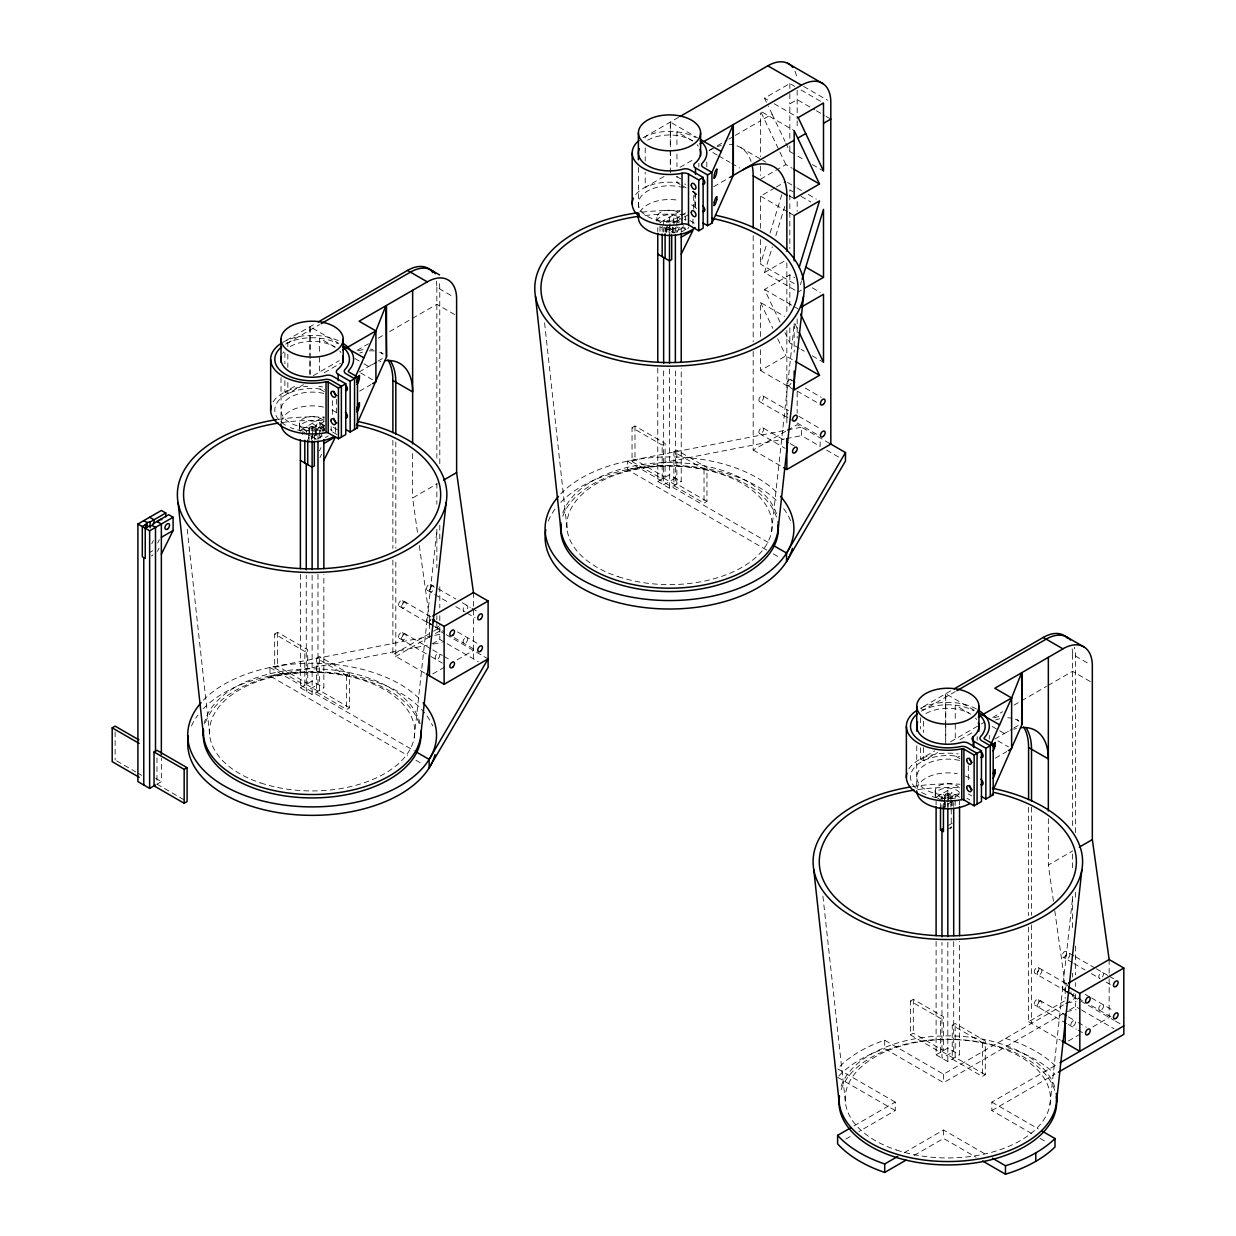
<?xml version="1.0" encoding="UTF-8"?>
<svg xmlns="http://www.w3.org/2000/svg" width="1236" height="1236" viewBox="0 0 1236 1236"><rect width="100%" height="100%" fill="white"/><g stroke="black" fill="none" stroke-linecap="round" stroke-linejoin="round"><path stroke-width="0.75" stroke-dasharray="5 3.75" d="M693.72 209.255L693.72 191.117M944.443 802.535L944.443 797.498A3.414 1.978 0 0 1 948.29 795.273L952.23 793.002L952.23 798.657M666.096 231.256L666.096 227.702M944.428 804.605L944.443 797.498L941.817 799.012M414.199 737.799L437.034 529.163M771.573 531.48L794.424 322.828M1049.905 1104.83L1072.755 896.177M794.176 283.569L760.526 264.149L766.722 243.94M770.09 232.924L781.909 194.361M794.964 290.136L764.512 272.553L772.392 246.845M775.775 235.829L784.783 206.443M800.418 284.635L801.546 280.974M151.75 543.825L153.357 540.487M157.744 543.021L159.351 539.684M157.466 551.395L159.073 548.058M319.846 438.316L323.847 429.958L323.847 416.671L300.394 430.205L304.798 432.739M319.429 450.877L321.036 447.54M319.954 457.598L321.561 454.245M677.22 231.982L679.63 226.96M313.311 324.821L284.898 341.229L287.834 342.913L319.537 324.604M678.579 117.327L645.207 136.593L645.207 140.348M766.397 102.155L764.512 98.154L789.835 83.538L794.64 86.319M284.898 380.719L284.898 392.013L297.443 384.767M313.264 375.651L339.189 360.696M357.049 350.375L368.452 343.793M378.216 338.154L383.114 335.327M389.618 331.572L410.8 319.336M412.422 318.394L436.864 304.288L456.625 315.705M284.898 392.013L287.834 393.697L303.515 384.643M324.296 372.669L340.487 363.322M664.041 176.501L645.207 187.362L645.207 172.329M680.047 167.277L694.632 158.857M717.22 155.072L709.217 150.437L715.721 146.682M717.359 145.74L727.123 140.101M728.761 139.158L733.643 136.331M735.281 135.388L760.526 120.819L760.526 112.986M764.111 118.749L772.083 114.129L768.298 106.141M789.835 138.216L789.835 103.886L797.174 99.652L814.802 109.834M359.104 372.005L376.486 361.963M378.046 361.066L384.303 357.451M359.63 391.132L371.016 384.55M713.744 186.682L730.028 177.289M660.704 222.186L681.221 210.336M323.847 421.739L312.584 428.243A3.414 1.978 0 0 0 308.737 430.468M679.754 216.254L669.958 221.924A3.414 1.978 0 0 0 667.085 222.48L663.639 220.487L663.639 232.028M681.221 215.404L685.625 212.87L685.625 220.471M315.226 431.04A3.414 1.978 0 0 0 315.504 429.943L323.847 425.122M674.207 222.851L682.689 217.953M684.157 217.103L688.56 214.57M317.976 433.589L312.121 436.972L307.718 434.439M669.495 230.653L675.366 227.007M760.526 179.205L785.849 164.573L792.261 168.281M317.976 438.425L322.38 435.875M663.639 227.254L673.898 232.94L684.157 227.007M325.315 437.575L328.251 435.875M681.221 232.09L688.56 227.857M760.526 228.243L760.526 196.122L774.771 187.903M776.347 186.991L785.849 181.507M150.097 552.276L152.723 550.762M764.512 272.553L785.092 260.672M780.04 322.21L764.512 289.487L789.835 274.856L794.655 277.636M417.444 532.252L412.639 497.969L437.08 483.863M798.162 291.99L801.33 290.151M274.67 634.022L277.59 632.338L307.718 649.719L307.718 683.585L277.59 666.189L274.67 667.888L274.67 634.022L304.798 651.418L307.718 649.719M632.044 427.687L634.98 426.003L665.107 443.4L665.107 477.25L634.98 459.854L632.044 461.553L632.044 427.687L662.172 445.084L665.107 443.4M760.526 349.726L760.526 370.522L785.849 355.891L793.867 360.526M316.524 658.185L319.444 656.501L349.572 673.883L349.572 707.749L346.636 709.433L316.524 692.052L316.524 658.185L346.636 675.582L349.572 673.883M673.898 451.851L676.834 450.167L706.961 467.563L706.961 501.414L704.026 503.114L673.898 485.717L673.898 451.851L704.026 469.247L706.961 467.563M300.394 574.385L300.394 687.819L312.121 681.036L323.847 687.819L323.847 574.385M657.768 368.065L657.768 481.484L669.495 474.717L681.221 481.484L681.221 368.065M675.366 478.1L663.639 484.867L663.639 367.324M156.972 757.822L156.972 784.165L161.36 781.615L161.36 758.502M300.394 687.819L312.121 694.586L323.847 687.819M657.768 481.484L669.495 488.251L681.221 481.484M392.878 560.078L392.878 654.694L431.982 632.137M433.604 631.194L436.864 629.309L444.605 633.774M430.02 636.648L395.814 656.393L392.878 654.694M439.8 630.993L431.024 636.061L269.989 667.502L269.989 675.968L407.602 755.412M753.188 351.565L753.188 450.058L785.772 431.256M787.394 430.313L797.174 424.674L830.824 444.095M444.126 641.963L439.8 639.46L431.024 644.528L442.256 642.334M432.724 673.944L447.386 665.478M457.165 659.839L473.45 650.43M950.669 690.893L920.604 708.243L923.539 709.943L955.258 691.635M920.604 747.749L920.604 759.028L934.725 750.885M950.592 741.739L979.746 724.914M981.369 723.972L984.613 722.102M992.755 717.405L1002.535 711.751M1013.937 705.169L1046.506 686.366M1048.143 685.424L1072.57 671.318L1092.33 682.72M920.604 759.028L923.539 760.727L937.66 752.569M960.001 739.7L972.964 732.206M994.81 739.035L1012.191 728.993M1013.752 728.081L1018.449 725.377M995.335 758.162L1006.722 751.581M936.1 797.235L947.827 790.453L952.23 793.002M949.974 798.765A3.414 1.978 0 0 0 951.226 796.957L955.165 794.686L959.553 797.235M952.23 801.469L947.827 804.003L943.439 801.469M948.29 825.493L952.23 823.222M947.379 829.402L951.226 827.178L951.226 796.957M1053.427 901.168L1048.344 864.999L1072.786 850.893M910.376 1001.052L913.311 999.352L943.439 1016.749L943.439 1050.6L913.311 1033.203L910.376 1034.903L910.376 1001.052L940.503 1018.449L943.439 1016.749M952.23 1025.216L955.165 1023.516L985.277 1040.913L985.277 1074.764L982.357 1076.463L952.23 1059.067L952.23 1025.216L982.357 1042.612L985.277 1040.913M936.1 941.415L936.1 1054.833L947.827 1048.066L959.553 1054.833L959.553 941.415M936.1 1054.833L947.827 1061.6L959.553 1054.833M1028.584 927.093L1028.584 1021.724L1064.428 1001.036M854.076 1125.872L895.25 1102.095L895.25 1110.561L859.005 1131.481M895.25 1102.095L837.606 1068.816A124.388 71.812 0 0 1 884.698 1040.218L943.562 1074.208L1065.077 1004.034M1065.726 1003.663L1075.505 998.024L1086.722 1004.497M845.841 1139.082L852.423 1135.281M884.698 1040.218L884.698 1048.684L943.562 1082.659L1063.423 1013.458M1069.665 1009.858L1075.505 1006.49L1079.831 1008.993M1068.429 1040.959L1079.831 1034.378M1092.871 1026.853L1109.155 1017.46L1109.155 975.003M904.319 1152.647L943.562 1129.998L985.926 1154.455M1031.751 1133.582L991.875 1110.561L991.875 1102.095L1058.325 1063.732M914.13 1155.444L943.562 1138.449L976.146 1157.267M991.875 1110.561L1055.003 1074.115A124.388 71.812 0 0 0 1005.471 1046.923M766.644 550.035L627.363 469.634L627.363 461.167L801.515 427.177L801.515 435.644L820.148 446.397L820.148 439.63M627.363 469.634L784.474 438.965M786.359 438.595L801.515 435.644M434.778 635.335L442.256 633.867M269.989 675.968L427.239 645.269M1066.73 1003.091L1076.092 1001.253M1066.73 1011.542L1076.092 1009.719M803.57 86.396L827.61 100.286M801.052 90.012L823.485 102.974M816.409 110.761L824.412 115.381M826.019 116.308L830.824 119.089M764.512 98.154L767.71 100.008M774.122 103.716L798.162 117.59M762.118 112.105L794.176 130.614M785.802 143.052L789.835 151.564L796.247 155.257M797.853 156.184L804.265 159.892M812.284 164.512L823.5 170.985M740.318 147.362L761.144 159.382M762.751 160.309L765.949 162.163M787.456 182.434L795.474 187.053M797.065 187.98L801.886 190.761M808.298 194.454L816.301 199.089M793.048 191.765L789.835 189.911L789.835 248.482M801.067 196.385L810.677 201.947M670.314 172.87L670.314 122.086L697.552 137.814M789.371 195.86L794.176 198.625M692.562 140.873L676.895 131.819L676.926 144.519M718.827 155.983L730.043 162.472M731.65 163.384L739.669 168.019M760.526 196.122L787.765 211.85M789.371 212.777L794.176 215.558M676.741 176.578L683.153 180.286M680.124 184.427L676.988 182.619L676.988 176.269M681.685 185.323L686.382 188.042M692.639 191.642L697.32 194.361M812.284 287.818L820.287 292.438M689.982 220.626L696.563 224.427M676.988 216.81L681.391 219.344M682.519 227.532L685.455 229.232M667.301 226.837L671.704 229.371L671.704 233.156M764.512 289.487L798.162 308.907M760.526 336.501L760.526 302.496L784.566 316.385M784.937 332.546L789.835 342.882L799.46 348.428M801.067 349.355L804.265 351.209M812.284 355.829L823.5 362.303M790.808 379.746L795.613 382.527M805.239 388.073L821.26 397.328M787.486 385.493L790.7 387.347M797.112 391.039L821.152 404.914M760.526 370.522L794.176 389.943M798.827 416.331L821.26 429.278M762.875 395.875A3.322 1.916 -60 0 1 761.824 401.005A3.322 1.916 -60 0 1 758.95 399.352A3.322 1.916 -60 0 1 762.875 395.875L788.522 410.676M797.112 422.99L819.545 435.953M759.553 401.623L791.612 420.116M826.637 450.151L839.198 457.397M762.875 427.826A3.322 1.916 -60 0 1 761.824 432.971A3.322 1.916 -60 0 1 758.95 431.302A3.322 1.916 -60 0 1 762.875 427.826L788.522 442.627M790.113 443.554L796.525 447.262M759.553 433.573L785.2 448.374M753.188 450.058L783.639 467.641M436.293 281.128A41.468 23.947 -60 0 1 436.849 287.339L453.566 296.98M1072.122 648.823A41.468 23.947 -60 0 1 1072.554 654.369L1089.271 663.995M706.961 501.414L676.834 484.018L676.834 450.167M663.639 478.1L675.366 484.867L675.366 367.602M632.044 461.553L662.172 478.95L662.172 445.084M627.363 461.167L769.966 543.485M773.272 553.867L779.916 557.699M310.004 358.703L310.004 326.737L338.571 343.222M945.71 744.535L945.71 693.751L974.292 710.252M354.886 358.533L362.55 362.951M364.079 363.832L368.668 366.489A62.202 35.906 -60 0 1 380.765 361.453M992.137 726.444L998.255 729.982M999.785 730.862L1004.374 733.504A62.202 35.906 -60 0 1 1008.329 731.434M335.188 347.192L319.521 338.154L319.552 354.021M970.893 714.223L955.227 705.184L955.258 721.051M360.634 372.886L372.855 379.946M997.869 740.797L1008.561 746.961M324.311 391.657L319.614 388.954L319.614 385.771M960.017 758.688L955.32 755.968L955.32 752.801M337.536 429.804L332.608 426.961A6.226 3.584 0 0 0 331.511 426.466M968.313 793.975L971.604 795.876M319.614 423.129A3.26 1.885 -60 0 1 318.579 428.197A3.26 1.885 -60 0 1 315.752 426.559A3.26 1.885 -60 0 1 319.614 423.129L324.017 425.678M332.592 432.044L336.98 434.562M966.846 798.224L969.766 799.908M323.847 430.205L319.444 427.671L319.444 439.058M316.354 428.784L320.742 431.333M309.695 428.815L306.25 426.822L306.25 434.531M306.991 431.472L302.588 428.938L302.588 434.608M312.121 436.725L316.524 439.259L316.524 425.972L312.121 423.438L312.121 438.811M937.568 798.07L940.503 799.769M430.499 584.381L433.434 586.08A3.322 1.916 -60 0 1 432.384 591.21A3.322 1.916 -60 0 1 429.51 589.557A3.322 1.916 -60 0 1 426.575 587.857A3.322 1.916 -60 0 1 430.499 584.381A3.322 1.916 -60 0 1 429.448 589.526A3.322 1.916 -60 0 1 433.434 586.08M438.239 588.846L455.868 599.027M462.279 602.735L470.344 607.386M471.967 608.328L478.486 612.083M1073.945 955.876L1066.205 951.411A3.322 1.916 -60 0 0 1062.28 954.887A3.322 1.916 -60 0 0 1065.154 956.54A3.322 1.916 -60 0 0 1066.205 951.411M1075.552 956.803L1094.787 967.896M1096.378 968.823L1107.688 975.343M1109.31 976.285L1114.192 979.113M427.177 590.128L449.348 602.921M455.76 606.629L463.763 611.248M467.023 613.133L475.165 617.83M1072.23 962.55L1062.883 957.158M1073.837 963.477L1085.053 969.951M1091.465 973.644L1099.484 978.279M1105.988 982.033L1110.886 984.86M402.565 600.511A3.322 1.916 -60 0 1 401.515 605.655A3.322 1.916 -60 0 1 405.501 602.21A3.322 1.916 -60 0 1 404.45 607.34A3.322 1.916 -60 0 1 401.576 605.686A3.322 1.916 -60 0 1 398.641 603.987A3.322 1.916 -60 0 1 402.565 600.511L431.132 617.011A3.322 1.916 -60 0 0 427.424 617.876A3.322 1.916 -60 0 0 427.424 622.187A3.322 1.916 -60 0 0 431.024 618.958M457.475 631.905L478.486 644.049M1085.162 994.3L1089.967 997.081M1091.573 998.008L1112.57 1010.121M1038.271 967.541A3.322 1.916 -60 0 1 1037.22 972.67A3.322 1.916 -60 0 1 1034.347 971.017A3.322 1.916 -60 0 1 1038.271 967.541L1066.853 984.026M427.177 622.079L444.543 632.106M454.153 637.652L475.165 649.796M1070.623 993.574L1080.249 999.121M1091.465 1005.61L1110.886 1016.811M399.243 606.258L434.238 626.451M435.829 627.378L442.349 631.148M1066.73 991.627L1034.949 973.273M1071.025 991.797A3.322 1.916 -60 0 0 1071.55 994.408L1076.432 997.22M1078.055 998.163L1082.952 1000.99M446.211 634.701L488.112 658.896M1088.329 1005.424L1114.038 1020.272M1115.675 1021.214L1120.558 1024.041M1075.505 998.024L1072.57 996.34L1072.57 992.493M447.231 643.755L478.332 661.723M1081.469 1009.936L1114.038 1028.738M402.565 632.461A3.322 1.916 -60 0 1 401.515 637.606A3.322 1.916 -60 0 1 405.501 634.161A3.322 1.916 -60 0 1 404.45 639.29A3.322 1.916 -60 0 1 401.576 637.637A3.322 1.916 -60 0 1 398.641 635.953A3.322 1.916 -60 0 1 402.565 632.461L431.132 648.962M432.739 649.889L442.411 655.466M444.033 656.409L450.553 660.178M1066.853 1015.992L1038.271 999.491A3.322 1.916 -60 0 0 1034.347 1002.968A3.322 1.916 -60 0 0 1037.22 1004.636A3.322 1.916 -60 0 0 1040.156 1006.32A3.322 1.916 -60 0 0 1041.206 1001.175A3.322 1.916 -60 0 0 1037.282 1004.667A3.322 1.916 -60 0 0 1038.271 999.491M1068.445 1016.919L1074.857 1020.612A3.322 1.916 -60 0 1 1073.806 1025.756A3.322 1.916 -60 0 1 1070.932 1024.088A3.322 1.916 -60 0 1 1074.857 1020.612M1078.116 1022.496L1086.259 1027.193M399.243 638.209L429.417 655.636M431.024 656.563L442.349 663.099M1066.73 1023.578L1034.949 1005.239M1068.337 1024.505L1076.432 1029.186M1078.055 1030.113L1082.952 1032.941M424.659 673.048L395.814 656.393L395.814 559.831M1028.584 1021.724L1060.364 1040.063M349.572 707.749L319.444 690.352L319.444 656.501M985.277 1074.764L955.165 1057.383L955.165 1023.516M306.25 684.42L317.976 691.202M941.971 1051.45L953.698 1058.217M274.67 667.888L304.798 685.269L304.798 651.418M910.376 1034.903L940.503 1052.3L940.503 1018.449M269.989 667.502L414.245 750.777M415.899 760.202L422.527 764.033M991.875 1102.095L1038.394 1128.947M1040.063 1138.371L1046.707 1142.218M837.606 1077.282L895.25 1110.561M155.504 778.232L161.36 781.615M116.694 760.912L135.728 771.897M137.304 772.809L142.063 775.559M156.972 784.165L185.508 800.634M772.083 114.129L784.999 141.352M761.191 112.6L785.849 164.573M794.995 323.647L797.452 328.822M760.526 302.496L772.778 328.328M777.676 338.664L785.849 355.891M1054.756 910.7L1065.185 984.953L1065.185 998.456M419.313 545.57L429.464 617.923L429.464 639.151M822.913 896.177L845.748 1104.83M544.582 322.828L567.417 531.48M187.208 529.163L210.043 737.799M1072.554 654.369L1072.57 829.016M977.182 736.641L977.182 740.41M955.273 724.234L955.289 740.101M945.71 693.751L945.725 722.318M945.725 725.501L945.725 741.368M797.158 90.243L797.174 118.888M789.835 83.538L789.835 88.621M789.835 93.704L789.835 103.886M698.85 163.291L698.865 167.045M676.942 154.052L676.973 166.752M670.314 122.086L670.329 147.486M670.329 150.668L670.329 166.536M436.849 287.339L436.864 458.154M319.552 357.204L319.583 373.071M310.004 326.737L310.02 355.304M310.02 361.654L310.02 374.353M1109.155 959.553L1109.155 973.072M1075.505 832.631L1075.49 656.053A41.468 23.947 -60 0 0 1074.3 647.231M1075.505 892.253L1075.505 899.947M1075.505 946.096L1075.505 974.941M1075.505 982.635L1075.505 986.482M1075.505 994.177L1075.505 1006.49M1072.57 854.014L1072.57 869.402M1072.57 896.332L1072.57 929.024M1072.57 973.257L1072.57 977.104M1048.344 818.695L1048.344 864.999M1031.519 807.123L1031.519 915.273M1031.519 924.93L1031.519 1023.423M1028.584 807.355L1028.584 915.505M989.294 735.265L989.294 739.035M982.357 1042.612L982.357 1076.463M968.313 765.764L968.313 782.697M959.553 801.067L959.553 804.914M955.165 794.686L955.165 798.471M955.165 800.356L955.165 806.027M953.698 802.55L953.698 806.397M953.698 941.616L953.698 1051.45L941.971 1058.217L941.971 942.373M952.23 800.557L952.23 806.212M950.932 795.335A3.105 1.792 0 0 1 946.282 796.896A3.105 1.792 0 0 1 946.282 793.79A3.105 1.792 0 0 1 950.932 795.335L950.932 802.118M950.932 803.802L950.932 807.185M948.29 795.273L948.29 806.598M947.827 790.453L947.827 801.994M947.827 942.326L947.827 1061.6M947.379 802.967L947.379 806.737M945.324 807.216L945.324 795.891L941.971 793.836L941.971 807.34M944.721 795.335L944.721 802.118M944.721 803.802L944.721 808.885M944.443 797.498L944.443 806.938M943.439 803.354L943.439 807.123M943.562 1074.208L943.562 1082.659M943.562 1129.998L943.562 1138.449M940.503 803.539L940.503 807.324M936.1 801.067L936.1 804.914M935.219 790.839L935.219 795.335M923.539 721.221L923.539 732.515M923.539 747.564L923.539 760.727M920.604 717.652L920.604 728.931M916.757 745.802L916.726 788.908M913.311 999.352L913.311 1033.203M797.174 120.804L797.174 128.498M797.174 201.576L797.174 211.201M797.174 318.903L797.174 338.123M797.174 391.982L797.174 413.133M794.176 323.817L794.176 352.167M789.835 145.833L789.835 151.564M789.835 274.856L789.835 306.976M789.835 327.756L789.835 342.882M786.853 262.851L786.853 313.063M786.853 330.445L786.853 423.145M760.526 120.819L760.526 156.601M760.526 166.01L760.526 175.435M760.526 239.583L760.526 264.149M753.188 235.69L753.188 341.909M706.807 161.962L706.822 167.648M704.026 469.247L704.026 503.114M695.513 193.357L695.513 209.224M694.848 191.904L694.848 207.787M692.948 219.004L692.948 224.705M681.221 227.671L681.221 231.565M676.834 221.337L676.834 232.662M675.366 227.254L675.366 231.101M673.898 232.94L673.898 219.637L669.495 217.103L669.495 234.16M672.894 227.393L672.894 233.048M672.616 227.069L672.616 233.836M669.958 223.809L669.958 233.249M669.495 368.977L669.495 488.251M669.047 227.718L669.047 233.388M666.992 226.312L666.992 231.966M666.389 227.069L666.389 232.136M666.111 227.918L666.111 232.538M665.107 228.104L665.107 231.889M662.172 226.42L662.172 232.074M659.962 226.389L659.962 232.044M657.768 227.656L657.768 231.565M656.888 217.474L656.888 220.487M645.207 147.872L645.207 161.035M638.394 167.463L638.394 209.78M634.98 426.003L634.98 459.854M473.45 592.538L473.45 658.896M439.8 463.685L439.769 289.039A41.468 23.947 -60 0 0 438.765 280.85M439.8 525.223L439.8 542.542M439.8 586.776L439.8 607.927M439.8 615.621L439.8 625.231M439.8 627.162L439.8 639.46M436.864 483.152L436.864 504.303M436.864 529.302L436.864 567.772M436.864 615.852L436.864 619.7M436.864 621.615L436.864 629.309M412.639 453.597L412.639 497.969M395.814 442.024L395.814 548.243M392.878 440.34L392.878 548.49M346.636 675.582L346.636 709.433M336.346 399.259L336.346 415.59M335.574 427.239L335.574 434.825M332.608 400.634L332.608 415.667M331.171 426.59L331.171 430.391M317.976 435.52L317.976 439.383M317.976 574.4L317.976 684.42L306.25 691.202L306.25 575.343M315.504 429.943L315.504 439.383M315.226 428.32A3.105 1.792 0 0 1 310.56 429.865A3.105 1.792 0 0 1 310.56 426.76A3.105 1.792 0 0 1 315.226 428.32L315.226 438.471M314.315 435.705L314.315 439.491M312.584 432.028L312.584 439.583M312.121 575.312L312.121 694.586M311.657 435.937L311.657 439.722M310.004 360.588L310.004 377.521M309.618 428.861L309.618 434.531M309.015 428.32L309.015 441.855M308.737 435.505L308.737 438.857M299.514 423.809L299.514 428.32M287.834 342.913L287.834 346.683M287.834 354.207L287.834 367.37M287.834 382.418L287.834 393.697M284.898 352.507L284.898 363.801M281.02 377.644L281.02 421.878M277.59 632.338L277.59 666.189M115.118 731.789L115.118 760.001M683.755 225.616A3.26 1.885 -60 0 1 682.905 226.404M688.885 227.053A3.26 1.885 -60 0 1 687.726 228.598M686.026 229.386A3.26 1.885 -60 0 1 684.821 227.223M673.728 222.465A3.26 1.885 -60 0 1 674.331 217.845A3.26 1.885 -60 0 1 677.652 217.938A3.26 1.885 -60 0 1 674.949 222.495M677.606 222.434A3.26 1.885 -60 0 1 679.754 219.498M560.727 493.89A124.388 71.812 0 0 1 669.495 456.918A124.388 71.812 0 0 1 778.263 493.89M548.29 521.067A124.388 71.812 0 0 1 555.335 508.676M560.727 502.357A124.388 71.812 0 0 1 669.495 465.385A124.388 71.812 0 0 1 778.263 502.357M783.655 508.676A124.388 71.812 0 0 1 791.256 522.488M562.813 516.277A108.845 62.835 0 0 1 671.581 465.91A108.845 62.835 0 0 1 776.919 518.641M641.886 212.206A134.755 77.806 0 0 1 679.955 210.8M645.007 215.512A128.544 74.206 0 0 1 686.521 214.801M562.813 512.894A108.845 62.835 0 0 1 671.581 462.527A108.845 62.835 0 0 1 776.919 515.242M666.528 222.526A3.105 1.792 0 0 1 669.495 220.193A3.105 1.792 0 0 1 672.461 222.526M678.409 227.13A12.607 7.277 0 0 1 660.58 227.13M656.949 221.229A12.607 7.277 0 0 1 666.389 214.925A12.607 7.277 0 0 1 679.893 217.86M679.893 221.599A12.607 7.277 0 0 1 678.409 222.619M660.58 222.619A12.607 7.277 0 0 1 661.43 211.881A12.607 7.277 0 0 1 679.893 213.349M639.862 212.036A31.101 17.953 0 0 1 678.935 200.371M691.496 204.774A31.101 17.953 0 0 1 696.687 208.76M635.706 194.593A37.312 21.553 0 0 1 679.244 182.928M684.62 184.025A37.312 21.553 0 0 1 685.64 184.303M642.998 137.768A37.312 21.553 0 0 1 695.528 137.505M684.203 219.668A6.226 3.584 0 0 1 686.15 219.591M677.961 220.997A31.101 17.953 0 0 1 638.749 201.051A31.101 17.953 0 0 1 686.397 188.66M692.423 191.595A31.101 17.953 0 0 1 697.119 195.473M647.556 140.224A31.101 17.953 0 0 1 692.423 140.811M697.119 144.689A31.101 17.953 0 0 1 698.325 146.188M696.069 208.513A3.322 1.916 60 0 1 696.749 208.111M736.934 145.786A62.202 35.906 -60 0 1 751.071 161.483M709.217 150.437A62.202 35.906 -60 0 1 713.172 148.366M717.22 146.667A62.202 35.906 -60 0 1 721.314 145.415M729.41 144.442A62.202 35.906 -60 0 1 733.272 144.828M794.949 71.132A41.468 23.947 -60 0 1 796.942 78.857M790.978 383.268A3.322 1.916 -60 0 1 787.162 385.215A3.322 1.916 -60 0 1 788.599 380.302A3.322 1.916 -60 0 1 791.488 381.507M787.873 417.583A3.322 1.916 -60 0 1 787.873 413.04M324.651 430.344A37.312 21.553 0 0 1 321.762 430.87M302.496 430.87A37.312 21.553 0 0 1 290.414 427.579M285.454 425.138A37.312 21.553 0 0 1 280.68 398.44A37.312 21.553 0 0 1 324.666 389.757M285.609 344.102A37.312 21.553 0 0 1 338.154 343.84M359.83 353.002A62.202 35.906 -60 0 1 362.581 352.106M369.379 350.854A62.202 35.906 -60 0 1 375.899 351.148M379.56 352.121A62.202 35.906 -60 0 1 382.928 353.681L380.008 351.997A62.202 35.906 -60 0 1 383.052 354.145M431.132 623.886A3.322 1.916 -60 0 1 429.433 622.264A3.322 1.916 -60 0 1 431.132 618.68M358.286 350.823A62.202 35.906 -60 0 1 365.084 349.294M370.414 349.155A62.202 35.906 -60 0 1 372.963 349.464M438.78 626.034A3.322 1.916 -60 0 1 435.675 627.27M464.999 611.295A3.322 1.916 -60 0 1 463.191 608.823A3.322 1.916 -60 0 1 466.435 605.346A3.322 1.916 -60 0 1 467.393 608.73M323.044 431.024A3.26 1.885 -60 0 1 324.465 428.212M330.568 429.757A3.26 1.885 -60 0 1 332.005 431.163M320.448 431.07A3.26 1.885 -60 0 1 321.221 426.868A3.26 1.885 -60 0 1 324.435 426.096M324.435 428.537A3.26 1.885 -60 0 1 322.596 431.04M203.353 700.225A124.388 71.812 0 0 1 312.121 663.253A124.388 71.812 0 0 1 420.889 700.225M191.503 725.965A124.388 71.812 0 0 1 197.961 715.011M203.353 708.691A124.388 71.812 0 0 1 328.22 672.322A124.388 71.812 0 0 1 432.739 725.965M205.439 722.596A108.845 62.835 0 0 1 315.597 672.26A108.845 62.835 0 0 1 419.962 726.567M278.78 419.313A134.755 77.806 0 0 1 324.311 417.212M282.132 422.527A128.544 74.206 0 0 1 323.508 420.781M204.094 724.002A108.845 62.835 0 0 1 312.801 668.846A108.845 62.835 0 0 1 420.302 724.775M324.465 429.804A12.607 7.277 0 0 1 323.693 431.209M300.549 431.209A12.607 7.277 0 0 1 308.305 421.383A12.607 7.277 0 0 1 324.465 426.822M324.465 425.308A12.607 7.277 0 0 1 305.076 429.85A12.607 7.277 0 0 1 305.076 417.768A12.607 7.277 0 0 1 324.465 422.31M281.19 421.955A31.101 17.953 0 0 1 324.465 407.324M332.051 410.028A31.101 17.953 0 0 1 335.991 412.299M282.673 342.418A41.468 23.932 0 0 1 339.282 341.182M273.141 401.885A41.468 23.932 0 0 1 307.764 386.25M318.934 386.435A41.468 23.932 0 0 1 322.565 386.883M323.121 426.853A31.101 17.953 0 0 1 281.02 409.749A31.101 17.953 0 0 1 324.11 393.496M282.781 353.326A31.101 17.953 0 0 1 283.863 351.766M290.182 346.543A31.101 17.953 0 0 1 335.033 347.131M339.745 351.024A31.101 17.953 0 0 1 340.935 352.523M152.94 554.763A3.414 1.978 0 0 1 151.395 555.922M951.226 827.178A3.414 1.978 0 0 1 950.206 828.862M920.835 708.12A41.468 23.932 0 0 1 976.394 708.939M908.862 768.9A41.468 23.932 0 0 1 958.271 753.914M958.827 793.867A31.101 17.953 0 0 1 916.741 776.78A31.101 17.953 0 0 1 959.816 760.511M925.888 713.574A31.101 17.953 0 0 1 968.9 713.095M975.451 718.054A31.101 17.953 0 0 1 976.641 719.553M921.33 711.133A37.312 21.553 0 0 1 973.86 710.855M954.439 798.286A37.312 21.553 0 0 1 931.882 796.556M926.119 794.609A37.312 21.553 0 0 1 919.043 790.793M915.552 787.888A37.312 21.553 0 0 1 918.935 763.446A37.312 21.553 0 0 1 959.785 756.664M935.807 797.544A12.607 7.277 0 0 1 943.408 788.522A12.607 7.277 0 0 1 959.399 792.446M959.399 793.728A12.607 7.277 0 0 1 940.102 796.587A12.607 7.277 0 0 1 940.102 785.076A12.607 7.277 0 0 1 959.399 787.935M916.896 788.97A31.101 17.953 0 0 1 957.267 773.721M965.455 776.038A31.101 17.953 0 0 1 971.712 779.329M841.144 1089.627A108.845 62.835 0 0 1 949.912 1039.26A108.845 62.835 0 0 1 1055.25 1091.991M912.585 786.621A134.755 77.806 0 0 1 960.017 784.242M917.838 789.557A128.544 74.206 0 0 1 959.213 787.795M841.144 1086.243A108.845 62.835 0 0 1 949.912 1035.876A108.845 62.835 0 0 1 1055.25 1088.607M995.552 720.016A62.202 35.906 -60 0 1 999.646 718.765M1007.742 717.807A62.202 35.906 -60 0 1 1011.604 718.178M1015.266 719.151A62.202 35.906 -60 0 1 1018.649 720.712L1015.714 719.028A62.202 35.906 -60 0 1 1018.758 721.16M1065.401 990.376A3.322 1.916 -60 0 1 1066.004 986.683M1067.688 985.107A3.322 1.916 -60 0 0 1066.838 985.695A3.322 1.916 -60 0 0 1064.459 983.593A3.322 1.916 -60 0 0 1062.357 988.46A3.322 1.916 -60 0 0 1066.019 987.487M993.991 717.853A62.202 35.906 -60 0 1 1000.805 716.324M1074.069 993.543A3.322 1.916 -60 0 1 1071.55 994.408M1100.055 978.433A3.322 1.916 -60 0 1 1099.515 974.37A3.322 1.916 -60 0 1 1103.269 973.056A3.322 1.916 -60 0 1 1101.353 977.985M1013.752 729.255A62.202 35.906 -60 0 1 1016.471 728.483M1005.471 1038.456A124.388 71.812 0 0 1 1055.003 1065.648M838.765 1076.031A124.388 71.812 0 0 1 884.698 1048.684M618.185 576.671A102.619 59.251 0 0 0 772.129 525.362A102.619 59.251 0 0 0 618.185 474.037A102.619 59.251 0 0 0 618.185 576.671M438.1 658.726A3.322 1.916 -60 0 0 439.151 653.597A3.322 1.916 -60 0 0 435.226 657.073A3.322 1.916 -60 0 0 438.1 658.726M466.034 642.596A3.322 1.916 -60 0 0 467.084 637.467A3.322 1.916 -60 0 0 463.16 640.943A3.322 1.916 -60 0 0 466.034 642.596M260.811 782.991A102.619 59.251 0 0 0 414.74 731.681A102.619 59.251 0 0 0 260.811 680.372A102.619 59.251 0 0 0 260.811 782.991M896.517 1150.021A102.619 59.251 0 0 0 1050.461 1098.711A102.619 59.251 0 0 0 896.517 1047.402A102.619 59.251 0 0 0 896.517 1150.021M1040.156 974.37A3.322 1.916 -60 0 0 1041.206 969.225A3.322 1.916 -60 0 0 1037.282 972.701A3.322 1.916 -60 0 0 1040.156 974.37M1068.089 958.24A3.322 1.916 -60 0 0 1069.14 953.095A3.322 1.916 -60 0 0 1065.216 956.571A3.322 1.916 -60 0 0 1068.089 958.24M1101.739 1009.627A3.322 1.916 -60 0 0 1102.79 1004.482A3.322 1.916 -60 0 0 1098.866 1007.958A3.322 1.916 -60 0 0 1101.739 1009.627"/><path stroke-width="1.5" d="M420.858 734.524L446.165 502.728M778.232 528.189L803.539 296.393M1056.564 1101.539L1081.871 869.758M356.586 382.434L356.818 381.213A10.027 2.055 -81.5 0 1 359.429 375.62M356.586 409.796L356.818 408.591A10.027 2.055 -81.5 0 1 359.429 402.982M714.207 202.256L714.145 205.593M995.104 745.818L995.258 742.527A10.027 2.055 -81.5 0 0 993.111 746.312M716.772 199.83L716.973 196.586A10.027 2.055 -81.5 0 0 714.238 202.349M995.104 773.18L995.212 769.874M799.244 267.053L819.514 200.927L794.176 215.558L794.176 260.904M802.102 279.135L823.5 209.347L823.5 277.358L804.497 288.328M354.547 429.479L354.547 378.695L375.914 330.924L385.864 305.771L386.497 356.91L356.88 424.257M990.268 796.494L990.268 745.71L1011.62 697.954L1021.585 672.786L1022.203 723.925L993.373 789.541M711.936 223.144L733.288 175.373L733.288 124.589L711.936 172.36L711.936 223.144L707.533 225.678L703.021 223.083M165.763 516.803L165.763 513.017L150.097 522.055A3.414 1.978 0 0 0 146.25 524.28L142.31 526.551L142.31 556.772L145.245 558.471L145.245 528.251L149.185 525.964A3.414 1.978 0 0 0 153.032 523.755L168.699 514.701L173.086 517.251L173.086 530.538L161.36 554.238M318.27 321.963L407.509 270.437L427.285 281.854A41.638 24.04 -60 0 1 456.609 298.741L456.625 472.585L473.45 592.538L488.112 601.005L488.112 667.363L429.155 767.865L429.155 759.398L488.112 658.896L444.126 684.28L426.265 673.975M845.486 452.561L845.486 461.028L786.544 561.53L786.544 553.064L845.486 452.561L829.773 443.492M321.19 323.647L410.445 272.121A41.468 23.947 -60 0 1 435.366 273.743M680.233 116.369L767.819 65.802A41.468 23.947 -60 0 1 792.74 67.424M427.285 281.854L359.104 321.221L375.914 330.924L375.914 381.708M342.573 350.174L344.813 348.876M346.59 347.857L375.914 330.924M699.947 143.839L702.187 142.557M703.964 141.522L801.484 85.222A41.468 23.947 -60 0 1 830.808 102.14L830.824 444.095L786.853 469.495L783.639 467.641M280.943 343.5A41.468 23.932 0 0 0 277.822 372.731A41.468 23.932 0 0 0 326.041 381.816A2.07 1.19 0 0 1 328.204 382.109L338.432 388.011L345.756 383.778L345.756 434.562L338.432 438.78L328.204 432.894A2.07 1.19 0 0 0 326.041 432.6A41.468 23.932 0 0 1 271.24 406.057M342.604 355.736A31.101 17.953 0 0 1 337.474 369.672A6.226 3.584 0 0 0 338.139 374.292L350.159 381.229L357.482 376.995L357.482 427.78L350.159 432.013L345.647 429.417M638.966 140.549A37.312 21.553 0 0 0 639.8 165.979A37.312 21.553 0 0 0 682.025 173.241A6.226 3.584 0 0 1 688.514 174.075L698.742 179.977L703.13 177.443L703.13 228.227L698.742 230.761L688.514 224.859A6.226 3.584 0 0 0 682.025 224.025A37.312 21.553 0 0 1 644.25 219.591A37.312 21.553 0 0 1 633.419 198.224M699.993 149.401A31.101 17.953 0 0 1 694.848 163.337A6.226 3.584 0 0 0 695.513 167.957L707.533 174.909L711.936 172.36L703.392 167.432A6.226 3.584 0 0 1 702.326 163.183A37.312 21.553 0 0 0 700.209 140.703M372.639 383.623L375.899 381.739M730.028 177.289L794.176 140.24L794.176 130.614L819.514 184.009L794.176 198.625L794.176 140.24M797.761 138.169L805.748 133.565M823.5 123.322L823.485 102.974L798.162 117.59L823.5 170.985L823.5 123.322L830.824 119.089M155.504 784.999L149.633 788.398L137.907 781.615L137.907 524.018L161.36 510.468L165.763 513.017M137.907 524.018L149.633 530.785L173.086 517.251M161.36 537.305L173.086 530.538M323.847 443.492L335.574 436.725L323.847 460.425M681.221 237.157L692.948 230.39L681.221 254.091M443.585 480.109L456.625 472.585M801.33 307.084L823.5 294.292L823.5 362.303L800.619 314.083M139.143 777.259L112.182 761.685L112.182 727.834L115.118 726.135L138.895 739.87M154.036 751.998L156.972 750.298L187.099 767.695L187.099 801.546L184.164 803.245L154.036 785.849L154.036 751.998L184.164 769.395L187.099 767.695M799.074 332.268L819.514 375.327L794.176 389.943L794.176 371.047M432.724 616.053L473.45 592.538M432.724 619.808L444.126 626.389L488.112 601.005M953.976 688.977L1043.215 637.452A41.468 23.947 -60 0 1 1067.564 638.379M956.911 690.677L1046.15 639.151A41.468 23.947 -60 0 1 1070.5 640.078M978.279 717.189L980.519 715.907M982.296 714.871L1011.62 697.954L1011.62 748.738L1008.344 750.638M916.061 710.916A41.468 23.932 0 0 0 913.79 739.962A41.468 23.932 0 0 0 961.747 748.846A2.07 1.19 0 0 1 963.91 749.124L974.138 755.026L981.461 750.793L981.461 801.577L974.138 805.81L963.91 799.908A2.07 1.19 0 0 0 961.747 799.63A41.468 23.932 0 0 1 906.946 773.072M978.325 722.751A31.101 17.953 0 0 1 973.18 736.702A6.226 3.584 0 0 0 973.844 741.322L985.865 748.259L993.188 744.026L993.188 794.81L985.865 799.043L981.353 796.432M940.503 807.324L940.503 829.989L943.13 828.475M1079.306 847.123L1092.33 839.599L1092.33 665.771A41.638 24.04 -60 0 0 1063.006 648.761M1068.429 983.068L1109.155 959.553L1123.818 968.02L1123.818 1034.378L1058.294 1072.215M1068.429 986.838L1079.831 993.42L1123.818 968.02M905.957 1160.171L884.698 1172.439A124.388 71.812 0 0 1 837.606 1143.841L837.606 1135.374L850.77 1127.773M884.698 1172.439L884.698 1163.972L897.769 1156.417M1059.978 1062.775L1123.818 1025.926M716.834 169.131L716.772 172.453A10.027 2.055 -81.5 0 1 714.176 178.061M714.099 178.2L714.207 174.894A10.027 2.055 -81.5 0 1 716.803 169.286M359.444 375.466L359.398 378.788A10.027 2.055 -81.5 0 1 356.787 384.396M359.444 402.828L359.398 406.165A10.027 2.055 -81.5 0 1 356.787 411.758L356.771 411.912M787.517 63.206L823.191 83.801M767.819 65.802L801.484 85.222M793.867 169.208L819.514 184.009M700.766 139.668L721.252 151.503M752.461 167.014A62.202 35.906 -60 0 1 753.188 175.836L786.853 195.257L786.853 251.263M703.13 177.443L689.982 169.842A6.226 3.584 0 0 0 682.905 169.147A31.101 17.953 0 0 1 649.827 166.845A31.101 17.953 0 0 1 639.321 148.598M805.872 267.177L823.5 277.358M657.768 254.091L669.495 260.858L671.704 259.591L671.704 235.041M795.474 361.437L819.514 375.327M431.163 270.066L439.583 274.933M1066.884 637.096L1083.725 646.814M1043.215 637.452L1062.991 648.869L994.81 688.251L1011.62 697.954M773.272 545.4L786.544 553.064M343.376 346.003L363.878 357.837M979.097 713.033L999.584 724.852M387.965 359.985A62.202 35.906 -60 0 1 392.878 380.472L412.639 391.874A62.202 35.906 -60 0 0 384.844 360.696M1023.671 727A62.202 35.906 -60 0 1 1028.584 747.486L1048.344 758.904A62.202 35.906 -60 0 0 1020.565 727.726M357.482 376.995L348.846 372.005A2.07 1.19 0 0 1 348.521 370.738L348.598 370.661A41.468 23.932 0 0 0 343.083 343.345M993.188 744.026L984.659 739.097A2.07 1.19 0 0 1 984.304 737.676A41.468 23.932 0 0 0 978.788 710.376M354.547 378.695L346.018 373.766A6.226 3.584 0 0 1 344.952 369.518A37.312 21.553 0 0 0 342.835 347.038M990.268 745.71L981.724 740.797A6.226 3.584 0 0 1 980.658 736.548A37.312 21.553 0 0 0 978.541 714.068M345.756 383.778L332.608 376.177A6.226 3.584 0 0 0 325.516 375.481A31.101 17.953 0 0 1 293.612 373.705A31.101 17.953 0 0 1 281.375 356.601M981.461 750.793L968.313 743.191A6.226 3.584 0 0 0 961.237 742.496A31.101 17.953 0 0 1 928.159 740.21A31.101 17.953 0 0 1 917.653 721.963M356.416 427.162L357.482 427.78M992.122 794.192L993.188 794.81M300.394 460.425L312.121 467.193L314.315 465.926L314.315 441.376M940.503 829.989L943.439 831.673L943.439 807.123M1066.73 991.627L1069.943 993.481M1061.971 1040.99L1079.831 1051.311L1079.831 993.42M149.633 517.251L154.036 519.784L154.036 523.585M156.972 521.468L161.36 524.018L161.36 754.64M143.778 520.634L147.223 522.612L147.13 526.443M152.059 525.408L155.504 527.401L155.504 751.148M144.504 525.285L147.439 526.984M415.899 751.735L429.155 759.398M1041.716 1130.878L1055.003 1138.541L1055.003 1147.008A124.388 71.812 0 0 1 1005.471 1174.2L982.666 1161.037M992.446 1158.209L1005.471 1165.733A124.388 71.812 0 0 0 1055.003 1138.541M112.182 727.834L139.143 743.392M1092.33 839.599L1109.155 959.553M813.782 869.758L839.167 1102.373M535.466 296.393L560.835 529.023M178.077 502.728L203.461 735.358M1065.185 1013.906L1065.185 1042.844M1048.344 657.336L1048.344 810.986M1035.783 1152.879L1035.783 1161.346M1031.519 801.33L1031.519 749.186A62.202 35.906 -60 0 0 1026.606 728.699M1028.584 747.486L1028.584 799.63M1022.203 673.141L1022.203 723.925M1005.471 1165.733L1005.471 1174.2M985.865 748.259L985.865 799.043M978.927 706.189A31.101 17.953 0 0 1 932.284 721.747A31.101 17.953 0 0 1 932.284 690.646A31.101 17.953 0 0 1 978.927 706.189L978.927 731.202M977.073 804.111L977.073 753.327L966.846 747.44A6.226 3.584 0 0 0 960.357 746.59A37.312 21.553 0 0 1 918.132 739.344A37.312 21.553 0 0 1 917.297 713.914M974.138 755.026L974.138 805.81M973.844 741.322L973.844 747.672M973.18 736.702L973.18 746.22M963.91 749.124L963.91 799.908M961.747 748.846L961.747 799.63M959.553 806.845L959.553 935.652M953.698 808.329L953.698 935.637M947.827 807.85L947.827 936.656M941.971 830.839L941.971 936.826M936.1 806.845L936.1 935.652M916.726 706.189L916.726 731.202M906.374 726.583L906.374 777.367M786.853 438.595L786.853 469.495M753.188 175.836L753.188 227.98M733.288 124.589L733.288 175.373M707.533 174.909L707.533 225.678M700.596 132.839A31.101 17.953 0 0 1 653.952 148.382A31.101 17.953 0 0 1 653.952 117.296A31.101 17.953 0 0 1 700.596 132.839L700.596 155.921M698.742 179.977L698.742 230.761M695.513 167.957L695.513 174.307M688.514 174.075L688.514 224.859M682.025 173.241L682.025 224.025M681.221 233.372L681.221 362.287M675.366 234.948L675.366 361.839M669.495 234.423L669.495 363.291M665.107 233.774L665.107 258.324M663.639 257.474L663.639 363.461M662.172 233.975L662.172 256.624M657.768 233.326L657.768 362.287M638.394 132.839L638.394 159.768M638.394 213.627L638.394 217.474M632.183 153.202L632.183 203.986M444.126 626.389L444.126 684.28M429.464 654.601L429.464 675.829M412.639 290.305L412.639 443.956M395.814 434.3L395.814 382.156A62.202 35.906 -60 0 0 390.9 361.669M392.878 380.472L392.878 432.615M386.497 306.126L386.497 356.91M350.159 381.229L350.159 432.013M343.222 339.174A31.101 17.953 0 0 1 296.578 354.717A31.101 17.953 0 0 1 296.578 323.616A31.101 17.953 0 0 1 343.222 339.174L343.222 362.256M341.368 437.096L341.368 386.312L331.14 380.41A6.226 3.584 0 0 0 324.651 379.56A37.312 21.553 0 0 1 282.426 372.314A37.312 21.553 0 0 1 281.592 346.883M338.432 388.011L338.432 438.78M338.139 374.292L338.139 380.642M328.204 382.109L328.204 432.894M326.041 381.816L326.041 432.6M323.847 439.692L323.847 568.622M317.976 441.314L317.976 568.606M312.121 440.758L312.121 569.626M307.718 440.109L307.718 464.659M306.25 463.809L306.25 569.796M304.798 440.294L304.798 462.959M300.394 439.645L300.394 568.622M281.02 339.174L281.02 362.256M270.653 359.568L270.653 410.352M184.164 769.395L184.164 803.245M150.097 522.055L150.097 527.726M149.633 530.785L149.633 788.398M146.25 524.28L146.25 528.05M143.778 557.621L143.778 784.999M780.549 496.378A124.388 71.812 0 0 1 669.495 600.557A124.388 71.812 0 0 1 558.44 496.378M792.4 548.29A124.388 71.812 0 0 1 653.473 608.421A124.388 71.812 0 0 1 545.771 529.78M778.155 525.084A108.845 62.835 0 0 1 668.815 591.58A108.845 62.835 0 0 1 560.928 524.28M778.155 521.685A108.845 62.835 0 0 1 670.221 588.197A108.845 62.835 0 0 1 560.758 522.519M715.86 215.311A134.755 77.806 0 0 1 774.354 337.243A134.755 77.806 0 0 1 555.582 329.919A134.755 77.806 0 0 1 638.07 212.716M711.982 218.324A128.544 74.206 0 0 1 770.275 334.431A128.544 74.206 0 0 1 561.159 328.312A128.544 74.206 0 0 1 639.506 216.207M695.126 227.656A31.101 17.953 0 0 1 657.258 233.99A31.101 17.953 0 0 1 639.058 213.797M702.635 178.633A3.322 1.916 60 0 1 704.767 182.573A3.322 1.916 60 0 1 702.635 184.04M702.635 206.01A3.322 1.916 60 0 1 704.767 209.935A3.322 1.916 60 0 1 702.635 211.402M742.867 169.873A62.202 35.906 -60 0 1 786.853 195.257M716.741 199.738A10.027 2.055 -81.5 0 1 714.176 205.439M434.114 619.792A3.322 1.916 -60 0 1 433.048 622.434M407.509 270.437A41.468 23.947 -60 0 1 432.785 272.538M423.175 702.712A124.388 71.812 0 0 1 312.121 806.892A124.388 71.812 0 0 1 201.066 702.712M435.026 754.624A124.388 71.812 0 0 1 296.099 814.756A124.388 71.812 0 0 1 188.397 736.115M420.781 731.403A108.845 62.835 0 0 1 311.426 797.915A108.845 62.835 0 0 1 203.554 730.615M420.966 731.264A108.845 62.835 0 0 1 310.02 794.516A108.845 62.835 0 0 1 203.384 728.854M358.471 421.646A134.755 77.806 0 0 1 417.783 542.975A134.755 77.806 0 0 1 199.614 537.521A134.755 77.806 0 0 1 276.879 419.607M356.339 425.014A128.544 74.206 0 0 1 412.917 540.75A128.544 74.206 0 0 1 204.805 535.543A128.544 74.206 0 0 1 278.502 423.067M334.106 436.509A31.101 17.953 0 0 1 300.224 440.402A31.101 17.953 0 0 1 281.02 423.809M336.903 395.597A3.322 1.916 60 0 1 333.905 391.271M345.477 385.138A3.322 1.916 60 0 1 347.393 388.907A3.322 1.916 60 0 1 345.477 390.452M336.903 422.975A3.322 1.916 60 0 1 333.921 418.401M345.477 412.5A3.322 1.916 60 0 1 347.393 416.269A3.322 1.916 60 0 1 345.477 417.83M157.853 522.272A3.26 1.885 -60 0 1 161.839 519.738M972.176 762.473A3.322 1.916 60 0 1 969.611 758.301M980.751 751.859A3.322 1.916 60 0 1 983.099 755.922A3.322 1.916 60 0 1 980.751 757.282M972.176 789.835A3.322 1.916 60 0 1 969.627 785.432M980.751 779.236A3.322 1.916 60 0 1 983.099 783.3A3.322 1.916 60 0 1 980.751 784.644M969.812 803.524A31.101 17.953 0 0 1 935.93 807.417A31.101 17.953 0 0 1 916.726 790.839M1056.286 1096.811A108.845 62.835 0 0 1 947.147 1164.93A108.845 62.835 0 0 1 839.491 1096.023M1056.286 1093.427A108.845 62.835 0 0 1 949.959 1161.531A108.845 62.835 0 0 1 839.09 1095.868M992.369 788.29A134.755 77.806 0 0 1 1054.694 909.124A134.755 77.806 0 0 1 836.417 905.478A134.755 77.806 0 0 1 910.7 786.93M993.775 792.415A128.544 74.206 0 0 1 1047.85 908.336A128.544 74.206 0 0 1 840.186 902.28A128.544 74.206 0 0 1 914.223 790.082M995.073 745.725A10.027 2.055 -81.5 0 1 993.111 750.932M993.111 773.674A10.027 2.055 -81.5 0 1 995.135 770.013M995.073 773.087A10.027 2.055 -81.5 0 1 993.111 778.294M884.698 1163.972A124.388 71.812 0 0 1 837.606 1135.374M691.31 185.385A3.322 1.916 60 0 0 695.111 189.247A3.322 1.916 60 0 0 694.462 184.241A3.322 1.916 60 0 0 691.31 185.385M691.31 212.746A3.322 1.916 60 0 0 695.111 216.624A3.322 1.916 60 0 0 694.462 211.619A3.322 1.916 60 0 0 691.31 212.746M795.474 420.441A3.322 1.916 -60 0 0 796.525 415.296A3.322 1.916 -60 0 0 792.6 418.788A3.322 1.916 -60 0 0 795.474 420.441M795.474 452.391A3.322 1.916 -60 0 0 796.525 447.262A3.322 1.916 -60 0 0 792.6 450.738A3.322 1.916 -60 0 0 795.474 452.391M823.408 404.311A3.322 1.916 -60 0 0 824.458 399.182A3.322 1.916 -60 0 0 820.534 402.658A3.322 1.916 -60 0 0 823.408 404.311M823.408 436.277A3.322 1.916 -60 0 0 824.458 431.132A3.322 1.916 -60 0 0 820.534 434.608A3.322 1.916 -60 0 0 823.408 436.277M480.696 619.112A3.322 1.916 -60 0 0 481.746 613.968A3.322 1.916 -60 0 0 477.822 617.444A3.322 1.916 -60 0 0 480.696 619.112M480.696 651.063A3.322 1.916 -60 0 0 481.746 645.934A3.322 1.916 -60 0 0 477.822 649.41A3.322 1.916 -60 0 0 480.696 651.063M452.762 635.242A3.322 1.916 -60 0 0 453.813 630.097A3.322 1.916 -60 0 0 449.889 633.574A3.322 1.916 -60 0 0 452.762 635.242M452.762 667.193A3.322 1.916 -60 0 0 453.813 662.048A3.322 1.916 -60 0 0 449.889 665.54A3.322 1.916 -60 0 0 452.762 667.193M331.001 393.403A3.322 1.916 60 0 0 334.801 397.281A3.322 1.916 60 0 0 334.153 392.275A3.322 1.916 60 0 0 331.001 393.403M331.001 420.781A3.322 1.916 60 0 0 334.801 424.643A3.322 1.916 60 0 0 334.153 419.637A3.322 1.916 60 0 0 331.001 420.781M167.833 528.776A3.26 1.885 -60 0 0 168.868 523.709A3.26 1.885 -60 0 0 165.006 527.139A3.26 1.885 -60 0 0 167.833 528.776M966.707 760.434A3.322 1.916 60 0 0 970.507 764.296A3.322 1.916 60 0 0 969.858 759.29A3.322 1.916 60 0 0 966.707 760.434M966.707 787.795A3.322 1.916 60 0 0 970.507 791.673A3.322 1.916 60 0 0 969.858 786.668A3.322 1.916 60 0 0 966.707 787.795M1116.402 986.127A3.322 1.916 -60 0 0 1117.452 980.998A3.322 1.916 -60 0 0 1113.528 984.474A3.322 1.916 -60 0 0 1116.402 986.127M1116.402 1018.093A3.322 1.916 -60 0 0 1117.452 1012.948A3.322 1.916 -60 0 0 1113.528 1016.425A3.322 1.916 -60 0 0 1116.402 1018.093M1088.468 1002.257A3.322 1.916 -60 0 0 1089.519 997.128A3.322 1.916 -60 0 0 1085.594 1000.604A3.322 1.916 -60 0 0 1088.468 1002.257M1088.468 1034.223A3.322 1.916 -60 0 0 1089.519 1029.078A3.322 1.916 -60 0 0 1085.594 1032.554A3.322 1.916 -60 0 0 1088.468 1034.223"/></g></svg>
